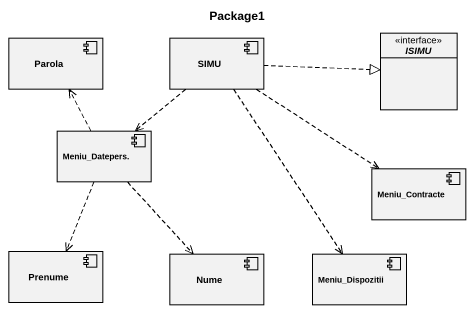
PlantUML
@startuml
title Package1
allowmixing
hide circle
hide empty members
component Parola
component SIMU
interface ISIMU
component "Meniu_Datepers." as Meniu_Datepers
component Meniu_Contracte
component Prenume
component Nume
component Meniu_Dispozitii
SIMU .right.|> ISIMU
SIMU ..> Meniu_Datepers
SIMU ..> Meniu_Contracte
SIMU ..> Meniu_Dispozitii
Meniu_Datepers .up.> Parola
Meniu_Datepers ..> Prenume
Meniu_Datepers ..> Nume
@enduml
